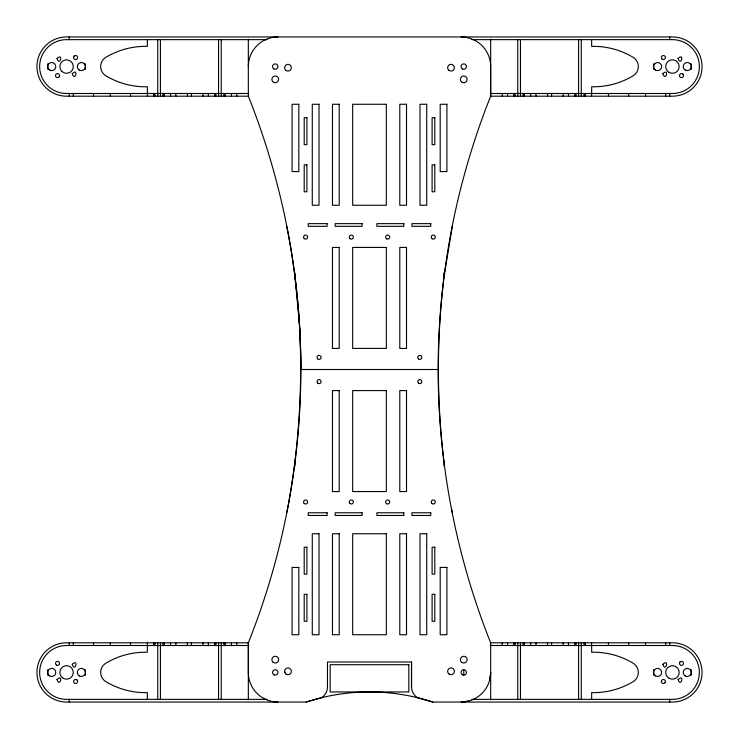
<?xml version="1.0" encoding="UTF-8"?>
<svg xmlns="http://www.w3.org/2000/svg" width="739" height="739" viewBox="0 0 739 739"><rect width="100%" height="100%" fill="white"/><g stroke="black" fill="none" stroke-linecap="round" stroke-linejoin="round"><path stroke-width="1.11" d="M248.332 39.232L248.332 96.19A737.559 737.559 0 0 1 248.332 642.81L248.332 672.435A29.615 29.615 0 0 0 277.947 702.05M294.935 276.525L294.944 272.968M490.29 642.81L672.435 642.81A29.615 29.615 0 0 1 702.05 672.435A29.615 29.615 0 0 1 672.435 702.05L432.777 702.05L417.535 697.782A12.859 12.859 0 0 1 411.521 686.9L411.521 662.024L327.479 662.024L327.479 686.9A12.859 12.859 0 0 1 321.465 697.782L306.223 702.05L66.565 702.05A29.615 29.615 0 0 1 36.95 672.435A29.615 29.615 0 0 1 66.565 642.81L248.71 642.81M490.668 699.768L490.668 642.81A737.559 737.559 0 0 1 490.668 96.19L490.668 66.565A29.615 29.615 0 0 0 461.053 36.95M299.36 322.869C302.981 385.037 299.036 447.538 287.591 508.755L286.686 512.764M444.065 466.004L444.065 462.577C436.527 400.834 436.509 338.268 444.065 276.525L444.065 273.005L444.065 276.423L452.314 226.337M489.661 680.092L490.668 672.435A29.615 29.615 0 0 1 461.053 702.05L468.72 701.043M267.112 39.647L66.565 39.647A26.927 26.927 0 0 0 39.638 66.565A26.927 26.927 0 0 0 66.565 93.493L248.71 93.493M471.888 39.638L672.435 39.638A26.927 26.927 0 0 1 699.362 66.565A26.927 26.927 0 0 1 672.435 93.493L490.29 93.493M248.71 96.19L66.565 96.19A29.615 29.615 0 0 1 36.95 66.565A29.615 29.615 0 0 1 66.565 36.95L672.435 36.95A29.615 29.615 0 0 1 702.05 66.565A29.615 29.615 0 0 1 672.435 96.19L490.29 96.19M300.838 369.5L438.162 369.5M248.71 645.507L66.565 645.507A26.927 26.927 0 0 0 39.638 672.435A26.927 26.927 0 0 0 66.565 699.362L267.112 699.362M490.29 645.507L672.435 645.507A26.927 26.927 0 0 1 699.353 672.435A26.927 26.927 0 0 1 672.435 699.362L471.888 699.362M451.409 508.654L452.333 512.764M286.667 226.337L287.591 230.448A737.559 737.559 0 0 1 300.838 369.602M284.644 671.612L284.838 672.462M294.935 276.423L299.36 322.971M294.935 462.679L294.944 466.097M669.737 36.95L669.737 39.638M669.737 93.493L669.737 96.19M669.737 642.81L669.737 645.507M669.737 699.362L669.737 702.05M665.7 93.493L665.7 96.19M665.7 642.81L665.7 645.507M645.507 93.493L645.507 96.19M645.507 642.81L645.507 645.507M628.677 93.493L628.677 96.19M628.677 642.81L628.677 645.507M608.474 93.493L608.474 96.19M608.474 642.81L608.474 645.507M591.653 39.638L591.653 46.372A76.985 76.985 0 0 1 633.757 57.716A10.826 10.826 0 0 1 633.757 75.424A76.985 76.985 0 0 1 591.653 86.768L591.653 93.493M591.653 645.507L591.653 652.232A76.985 76.985 0 0 1 633.757 663.576A10.826 10.826 0 0 1 633.757 681.284A76.985 76.985 0 0 1 591.653 692.628L591.653 699.362M591.588 93.493L591.588 96.19M591.588 642.81L591.588 645.507M585.371 93.493L585.371 96.19M585.371 642.81L585.371 645.507M584.078 93.493L584.078 96.19M584.078 642.81L584.078 645.507M581.27 39.638L581.27 96.19M581.27 642.81L581.27 699.362M578.582 39.638L578.582 96.19M578.582 642.81L578.582 699.362M575.995 93.493L575.995 96.19M575.995 642.81L575.995 645.507M574.702 93.493L574.702 96.19M574.702 642.81L574.702 645.507M568.485 93.493L568.485 96.19M568.485 642.81L568.485 645.507M563.146 93.493L563.146 96.19M563.146 642.81L563.146 645.507M551.599 93.493L551.599 96.19M551.599 642.81L551.599 645.507M547.553 93.493L547.553 96.19M547.553 642.81L547.553 645.507M536.006 93.493L536.006 96.19M536.006 642.81L536.006 645.507M530.667 93.493L530.667 96.19M530.667 642.81L530.667 645.507M524.45 93.493L524.45 96.19M524.45 642.81L524.45 645.507M523.157 93.493L523.157 96.19M523.157 642.81L523.157 645.507M520.459 39.638L520.459 96.19M520.459 642.81L520.459 699.362M517.771 39.638L517.771 96.19M517.771 642.81L517.771 699.362M515.074 93.493L515.074 96.19M515.074 642.81L515.074 645.507M513.781 93.493L513.781 96.19M513.781 642.81L513.781 645.507M507.564 93.493L507.564 96.19M507.564 642.81L507.564 645.507M502.224 93.493L502.224 96.19M502.224 642.81L502.224 645.507M490.668 39.232L490.668 96.19M463.741 669.737L463.741 675.123M411.521 662.024L411.521 686.9M248.332 642.81L248.332 699.768M236.776 93.493L236.776 96.19M236.776 642.81L236.776 645.507M231.436 93.493L231.436 96.19M231.436 642.81L231.436 645.507M225.219 93.493L225.219 96.19M225.219 642.81L225.219 645.507M223.926 93.493L223.926 96.19M223.926 642.81L223.926 645.507M221.229 39.647L221.229 96.19M221.229 642.81L221.229 699.362M218.541 39.647L218.541 96.19M218.541 642.81L218.541 699.362M215.843 93.493L215.843 96.19M215.843 642.81L215.843 645.507M214.55 93.493L214.55 96.19M214.55 642.81L214.55 645.507M208.333 93.493L208.333 96.19M208.333 642.81L208.333 645.507M202.994 93.493L202.994 96.19M202.994 642.81L202.994 645.507M191.447 93.493L191.447 96.19M191.447 642.81L191.447 645.507M187.401 93.493L187.401 96.19M187.401 642.81L187.401 645.507M175.854 93.493L175.854 96.19M175.854 642.81L175.854 645.507M170.515 93.493L170.515 96.19M170.515 642.81L170.515 645.507M164.298 93.493L164.298 96.19M164.298 642.81L164.298 645.507M163.005 93.493L163.005 96.19M163.005 642.81L163.005 645.507M160.418 39.647L160.418 96.19M160.418 642.81L160.418 699.362M157.73 39.647L157.73 96.19M157.73 642.81L157.73 699.362M154.922 93.493L154.922 96.19M154.922 642.81L154.922 645.507M153.629 93.493L153.629 96.19M153.629 642.81L153.629 645.507M147.347 39.647L147.347 46.372A76.985 76.985 0 0 0 105.243 57.716A10.826 10.826 0 0 0 105.243 75.424A76.985 76.985 0 0 0 147.347 86.768L147.412 96.19M147.412 642.81L147.347 652.232A76.985 76.985 0 0 0 105.243 663.576A10.826 10.826 0 0 0 105.243 681.284A76.985 76.985 0 0 0 147.347 692.628L147.347 699.362M130.526 93.493L130.526 96.19M130.526 642.81L130.526 645.507M110.323 93.493L110.323 96.19M110.323 642.81L110.323 645.507M93.493 93.493L93.493 96.19M93.493 642.81L93.493 645.507M73.3 93.493L73.3 96.19M73.3 642.81L73.3 645.507M69.263 36.95L69.263 39.647M69.263 93.493L69.263 96.19M69.263 642.81L69.263 645.507M69.263 699.362L69.263 702.05M248.332 66.565A29.615 29.615 0 0 1 277.947 36.95M306.223 702.05A203.327 203.327 0 0 1 432.777 702.05M653.812 675.381A18.844 18.844 0 0 1 653.812 669.479M691.048 669.479A18.844 18.844 0 0 1 691.048 675.381M85.188 669.479A18.844 18.844 0 0 1 85.188 675.381M47.952 675.381A18.844 18.844 0 0 1 47.952 669.479M85.188 63.619A18.844 18.844 0 0 1 85.188 69.521M47.952 69.521A18.844 18.844 0 0 1 47.952 63.619M691.048 63.619A18.844 18.844 0 0 1 691.048 69.521M653.812 69.521A18.844 18.844 0 0 1 653.812 63.619M57.005 58.427C59.757 67.203 63.776 52.21 57.005 58.427M72.237 73.66C74.99 82.435 79.008 67.443 72.237 73.66M57.005 679.52C59.757 688.295 63.776 673.303 57.005 679.52M72.237 664.287C74.99 673.063 79.008 658.07 72.237 664.287M662.865 73.66C665.617 82.435 669.636 67.443 662.865 73.66M678.097 58.427C680.85 67.203 684.868 52.21 678.097 58.427M662.865 664.287C665.617 673.063 669.636 658.07 662.865 664.287M678.097 679.52C680.85 688.295 684.868 673.303 678.097 679.52M74.186 56.099L73.863 56.515A2.023 2.023 0 0 0 76.625 59.277L77.041 58.954A2.023 2.023 0 0 0 77.041 56.099A2.023 2.023 0 0 0 74.186 56.099M59.277 76.625L58.954 77.041A2.023 2.023 0 0 1 56.099 77.041A2.023 2.023 0 0 1 56.099 74.186L56.515 73.863A2.023 2.023 0 0 1 59.277 76.625M680.046 661.959L679.723 662.375A2.023 2.023 0 0 0 682.485 665.137L682.901 664.814A2.023 2.023 0 0 0 682.901 661.959A2.023 2.023 0 0 0 680.046 661.959M665.137 682.485L664.814 682.901A2.023 2.023 0 0 1 661.959 682.901A2.023 2.023 0 0 1 661.959 680.046L662.375 679.723A2.023 2.023 0 0 1 665.137 682.485M298.815 104.264L292.081 104.264L292.081 171.587L298.815 171.587L298.815 104.264M319.008 104.264L312.283 104.264L312.283 205.248L319.008 205.248L319.008 104.264M339.21 104.264L332.476 104.264L332.476 205.248L339.21 205.248L339.21 104.264M386.331 104.264L352.669 104.264L352.669 205.248L386.331 205.248L386.331 104.264M406.524 104.264L399.79 104.264L399.79 205.248L406.524 205.248L406.524 104.264M426.717 104.264L419.992 104.264L419.992 205.248L426.717 205.248L426.717 104.264M446.919 104.264L440.185 104.264L440.185 171.587L446.919 171.587L446.919 104.264M306.897 117.732L304.2 117.732L304.2 144.659L306.897 144.659L306.897 117.732M434.8 117.732L432.103 117.732L432.103 144.659L434.8 144.659L434.8 117.732M306.897 164.852L304.2 164.852L304.2 191.78L306.897 191.78L306.897 164.852M434.8 164.852L432.103 164.852L432.103 191.78L434.8 191.78L434.8 164.852M327.091 223.649L308.237 223.649L308.237 226.337L327.091 226.337L327.091 223.649M362.092 223.649L335.164 223.649L335.164 226.337L362.092 226.337L362.092 223.649M403.836 223.649L376.908 223.649L376.908 226.337L403.836 226.337L403.836 223.649M430.763 223.649L411.909 223.649L411.909 226.337L430.763 226.337L430.763 223.649M339.21 247.426L332.476 247.426L332.476 348.411L339.21 348.411L339.21 247.426M386.331 247.426L352.669 247.426L352.669 348.411L386.331 348.411L386.331 247.426M406.524 247.426L399.79 247.426L399.79 348.411L406.524 348.411L406.524 247.426M339.21 390.589L332.476 390.589L332.476 491.574L339.21 491.574L339.21 390.589M386.331 390.589L352.669 390.589L352.669 491.574L386.331 491.574L386.331 390.589M406.524 390.589L399.79 390.589L399.79 491.574L406.524 491.574L406.524 390.589M327.091 512.764L308.237 512.764L308.237 515.462L327.091 515.462L327.091 512.764M362.092 512.764L335.164 512.764L335.164 515.462L362.092 515.462L362.092 512.764M403.836 512.764L376.908 512.764L376.908 515.462L403.836 515.462L403.836 512.764M430.763 512.764L411.909 512.764L411.909 515.462L430.763 515.462L430.763 512.764M319.008 533.752L312.283 533.752L312.283 634.736L319.008 634.736L319.008 533.752M339.21 533.752L332.476 533.752L332.476 634.736L339.21 634.736L339.21 533.752M386.331 533.752L352.669 533.752L352.669 634.736L386.331 634.736L386.331 533.752M406.524 533.752L399.79 533.752L399.79 634.736L406.524 634.736L406.524 533.752M426.717 533.752L419.992 533.752L419.992 634.736L426.717 634.736L426.717 533.752M306.897 547.22L304.2 547.22L304.2 574.148L306.897 574.148L306.897 547.22M434.8 547.22L432.103 547.22L432.103 574.148L434.8 574.148L434.8 547.22M298.815 567.413L292.081 567.413L292.081 634.736L298.815 634.736L298.815 567.413M446.919 567.413L440.185 567.413L440.185 634.736L446.919 634.736L446.919 567.413M306.897 594.341L304.2 594.341L304.2 621.268L306.897 621.268L306.897 594.341M434.8 594.341L432.103 594.341L432.103 621.268L434.8 621.268L434.8 594.341M408.824 664.712L330.176 664.712L330.176 691.953L408.824 691.953L408.824 664.712M682.901 74.186L682.485 73.863A2.023 2.023 0 0 0 679.723 76.625L680.046 77.041A2.023 2.023 0 0 0 682.901 77.041A2.023 2.023 0 0 0 682.901 74.186M662.375 59.277L661.959 58.954A2.023 2.023 0 0 1 661.959 56.099A2.023 2.023 0 0 1 664.814 56.099L665.137 56.515A2.023 2.023 0 0 1 662.375 59.277M77.041 680.046L76.625 679.723A2.023 2.023 0 0 0 73.863 682.485L74.186 682.901A2.023 2.023 0 0 0 77.041 682.901A2.023 2.023 0 0 0 77.041 680.046M56.515 665.137L56.099 664.814A2.023 2.023 0 0 1 56.099 661.959A2.023 2.023 0 0 1 58.954 661.959L59.277 662.375A2.023 2.023 0 0 1 56.515 665.137M462.402 674.762A2.688 2.688 0 0 0 466.438 672.435A2.688 2.688 0 0 0 462.402 670.097A2.688 2.688 0 0 0 462.402 674.762M273.91 68.903A2.688 2.688 0 0 0 277.947 66.565A2.688 2.688 0 0 0 273.91 64.238A2.688 2.688 0 0 0 273.91 68.903M462.402 68.903A2.688 2.688 0 0 0 466.438 66.565A2.688 2.688 0 0 0 462.402 64.238A2.688 2.688 0 0 0 462.402 68.903M431.862 238.54A2.023 2.023 0 0 0 435.243 237.635A2.023 2.023 0 0 0 432.768 235.159A2.023 2.023 0 0 0 431.862 238.54M304.182 238.54A2.023 2.023 0 0 0 307.553 237.635A2.023 2.023 0 0 0 305.087 235.159A2.023 2.023 0 0 0 304.182 238.54M349.898 238.54A2.023 2.023 0 0 0 353.279 237.635A2.023 2.023 0 0 0 350.803 235.159A2.023 2.023 0 0 0 349.898 238.54M317.641 358.812A2.023 2.023 0 0 0 321.022 357.907A2.023 2.023 0 0 0 318.546 355.431A2.023 2.023 0 0 0 317.641 358.812M418.403 358.812A2.023 2.023 0 0 0 421.775 357.907A2.023 2.023 0 0 0 419.299 355.431A2.023 2.023 0 0 0 418.403 358.812M386.663 238.854A2.023 2.023 0 0 0 389.693 237.108A2.023 2.023 0 0 0 386.663 235.353A2.023 2.023 0 0 0 386.663 238.854M304.182 503.425A2.023 2.023 0 0 0 307.553 502.511A2.023 2.023 0 0 0 305.087 500.044A2.023 2.023 0 0 0 304.182 503.425M431.862 503.425A2.023 2.023 0 0 0 435.243 502.511A2.023 2.023 0 0 0 432.768 500.044A2.023 2.023 0 0 0 431.862 503.425M349.898 503.425A2.023 2.023 0 0 0 353.279 502.511A2.023 2.023 0 0 0 350.803 500.044A2.023 2.023 0 0 0 349.898 503.425M386.663 503.739A2.023 2.023 0 0 0 389.693 501.993A2.023 2.023 0 0 0 386.663 500.238A2.023 2.023 0 0 0 386.663 503.739M317.641 383.042A2.023 2.023 0 0 0 321.022 382.137A2.023 2.023 0 0 0 318.546 379.67A2.023 2.023 0 0 0 317.641 383.042M418.403 383.042A2.023 2.023 0 0 0 421.775 382.137A2.023 2.023 0 0 0 419.299 379.67A2.023 2.023 0 0 0 418.403 383.042M286.067 70.445A3.362 3.362 0 0 0 291.351 67.979A3.362 3.362 0 0 0 286.575 64.635A3.362 3.362 0 0 0 286.067 70.445M461.367 81.743A3.362 3.362 0 0 0 466.993 80.228A3.362 3.362 0 0 0 462.873 76.108A3.362 3.362 0 0 0 461.367 81.743M448.841 70.26A3.362 3.362 0 0 0 454.319 68.265A3.362 3.362 0 0 0 449.848 64.524A3.362 3.362 0 0 0 448.841 70.26M273.569 82.278A3.362 3.362 0 0 0 278.621 79.359A3.362 3.362 0 0 0 273.569 76.45A3.362 3.362 0 0 0 273.569 82.278M273.91 674.762A2.688 2.688 0 0 0 277.947 672.435A2.688 2.688 0 0 0 273.91 670.097A2.688 2.688 0 0 0 273.91 674.762M285.836 673.894A3.362 3.362 0 0 0 291.314 671.899A3.362 3.362 0 0 0 286.843 668.148A3.362 3.362 0 0 0 285.836 673.894M272.876 662.024A3.362 3.362 0 0 0 278.511 660.509A3.362 3.362 0 0 0 274.381 656.389A3.362 3.362 0 0 0 272.876 662.024M449.072 674.07A3.362 3.362 0 0 0 454.356 671.612A3.362 3.362 0 0 0 449.58 668.268A3.362 3.362 0 0 0 449.072 674.07M462.06 662.55A3.362 3.362 0 0 0 467.113 659.641A3.362 3.362 0 0 0 462.06 656.722A3.362 3.362 0 0 0 462.06 662.55M669.063 678.263A6.734 6.734 0 0 0 679.159 672.435A6.734 6.734 0 0 0 669.063 666.596A6.734 6.734 0 0 0 669.063 678.263M655.604 675.926A4.037 4.037 0 0 0 661.664 672.435A4.037 4.037 0 0 0 655.604 668.934A4.037 4.037 0 0 0 655.604 675.926M685.219 675.926A4.037 4.037 0 0 0 691.279 672.435A4.037 4.037 0 0 0 685.219 668.934A4.037 4.037 0 0 0 685.219 675.926M63.203 678.263A6.734 6.734 0 0 0 73.3 672.435A6.734 6.734 0 0 0 63.203 666.596A6.734 6.734 0 0 0 63.203 678.263M79.359 675.926A4.037 4.037 0 0 0 85.419 672.435A4.037 4.037 0 0 0 79.359 668.934A4.037 4.037 0 0 0 79.359 675.926M49.744 675.926A4.037 4.037 0 0 0 55.794 672.435A4.037 4.037 0 0 0 49.744 668.934A4.037 4.037 0 0 0 49.744 675.926M61.808 71.332A6.734 6.734 0 0 0 73.069 68.311A6.734 6.734 0 0 0 64.829 60.071A6.734 6.734 0 0 0 61.808 71.332M79.359 70.066A4.037 4.037 0 0 0 85.419 66.565A4.037 4.037 0 0 0 79.359 63.074A4.037 4.037 0 0 0 79.359 70.066M49.744 70.066A4.037 4.037 0 0 0 55.794 66.565A4.037 4.037 0 0 0 49.744 63.074A4.037 4.037 0 0 0 49.744 70.066M669.063 72.404A6.734 6.734 0 0 0 679.159 66.565A6.734 6.734 0 0 0 669.063 60.737A6.734 6.734 0 0 0 669.063 72.404M655.604 70.066A4.037 4.037 0 0 0 661.664 66.565A4.037 4.037 0 0 0 655.604 63.074A4.037 4.037 0 0 0 655.604 70.066M685.219 70.066A4.037 4.037 0 0 0 691.279 66.565A4.037 4.037 0 0 0 685.219 63.074A4.037 4.037 0 0 0 685.219 70.066"/></g></svg>
